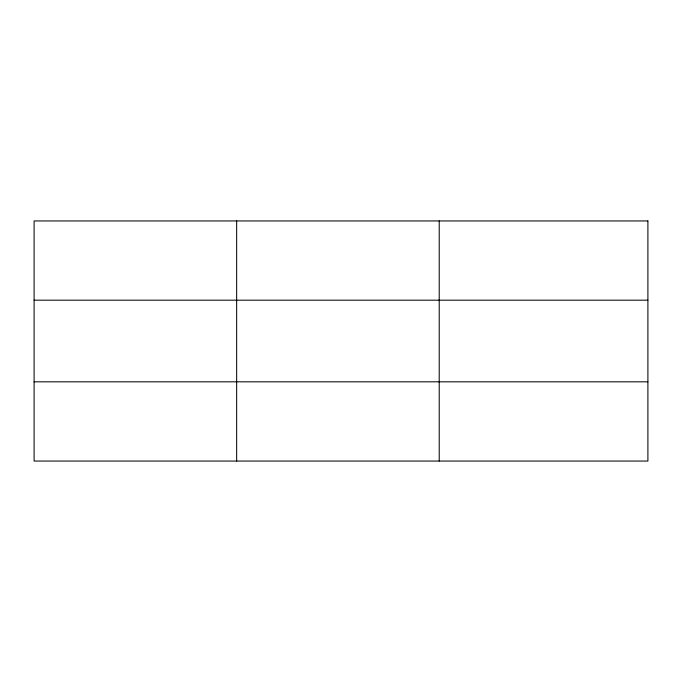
<?xml version="1.0" encoding="UTF-8"?>
<svg xmlns="http://www.w3.org/2000/svg" width="682" height="682" viewBox="0 0 682 682"><rect width="100%" height="100%" fill="white"/><g stroke="black" fill="none" stroke-linecap="round" stroke-linejoin="round"><path stroke-width="1.02" d="M236.654 220.942L236.654 461.058M439.208 220.942L439.208 461.058M34.1 300.182L647.9 300.182M34.1 381.818L647.9 381.818M647.9 220.942L647.9 461.058L34.1 461.058L34.1 220.942L647.9 220.942"/></g></svg>
